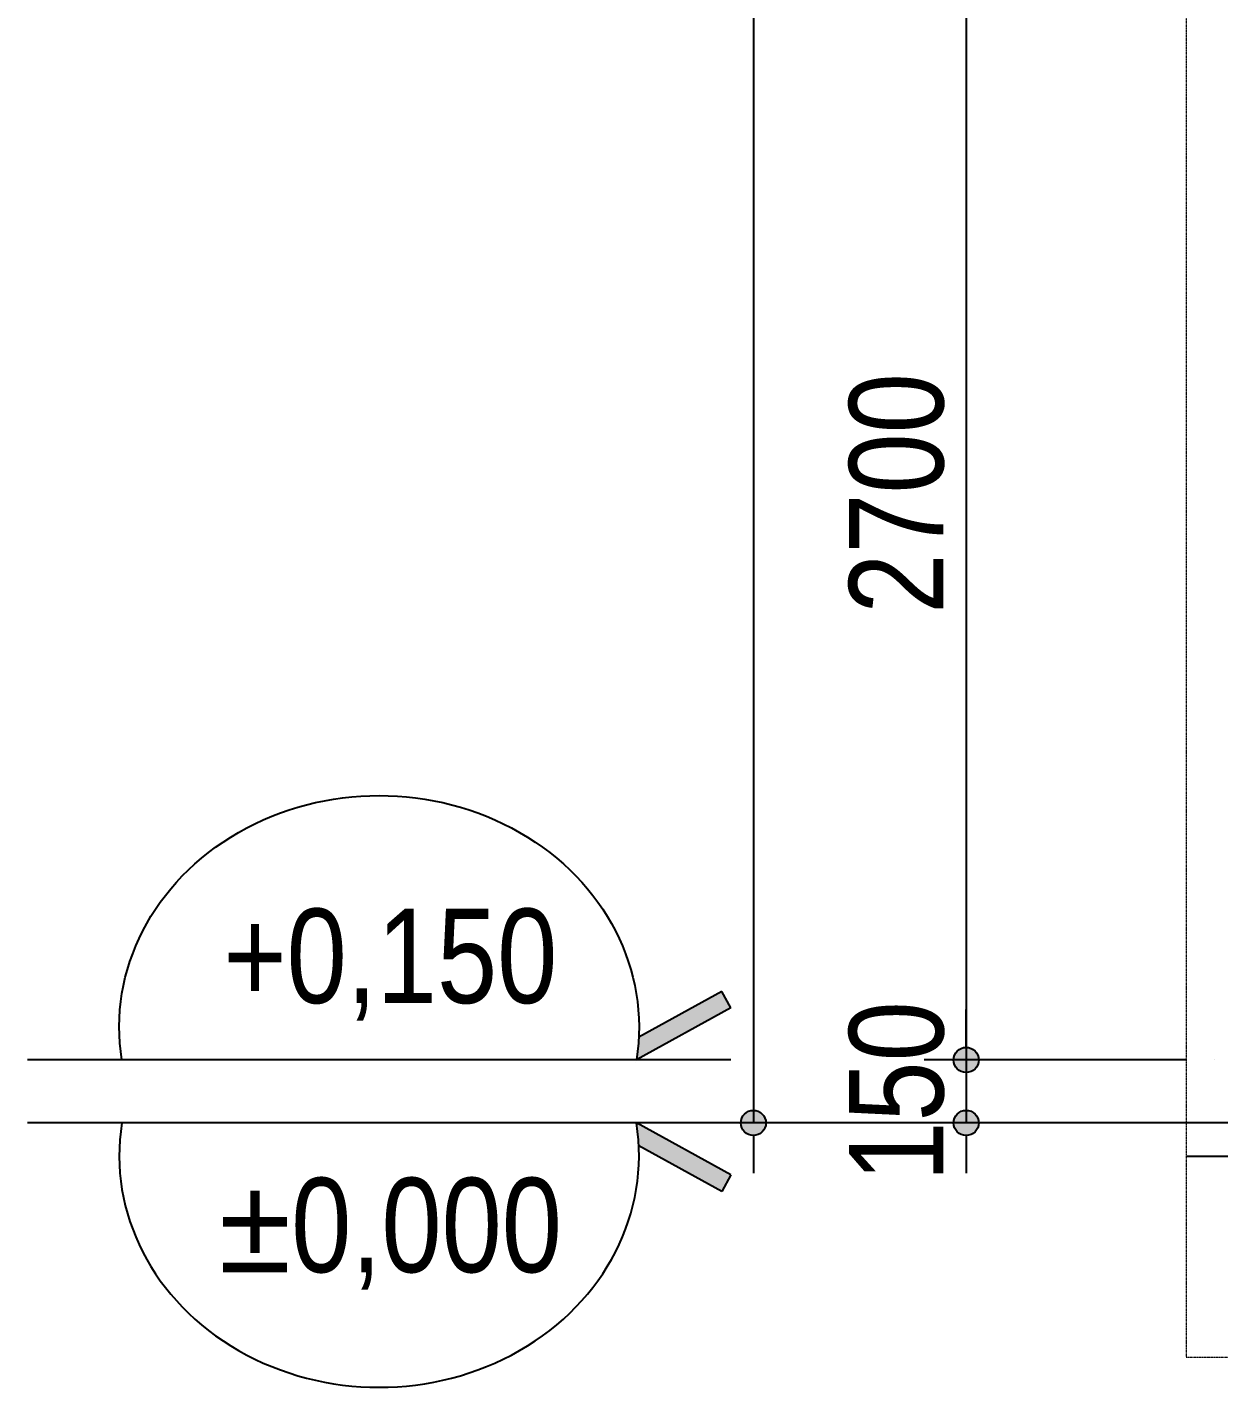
# Model space of a CAD drawing. Extents: x -79995 to 347433, y -157641 to 104789.
# Drawn here: x 65948 to 68786, y -95190 to -91920 of the extents above; entities that cross this region are included whole.
import ezdxf
from ezdxf.enums import TextEntityAlignment as Align

# ---------------------------------------------------------------- set-up
doc = ezdxf.new("R2010")
doc.units = 0
doc.linetypes.add('ACAD_ISO10W100', pattern=[18, 12, -3, 0, -3])
doc.layers.get('DEFPOINTS').update_dxf_attribs({"linetype": 'CONTINUOUS'})
for name, color, linetype in [('04', 4, 'CONTINUOUS'), ('DIM', 1, 'CONTINUOUS'), ('TAGS', 60, 'CONTINUOUS')]:
    doc.layers.add(name, color=color, linetype=linetype)
doc.layers.add('TRUC', color=24, linetype='CONTINUOUS', lineweight=0)
doc.styles.add('HEL-CONDENSE', font='')
doc.styles.get("Standard").update_dxf_attribs({"font": '', "height": 25})
doc.styles.add('VNI-HELVE-CONDENSEN', font='')
doc.styles.get('HEL-CONDENSE').set_extended_font_data('VNI-Helve-Condense')
doc.styles.get('Standard').set_extended_font_data('VNI-Helve-Condense')
doc.styles.get('VNI-HELVE-CONDENSEN').set_extended_font_data('VNI-Helve-Condense')
doc.dimstyles.get("Standard").update_dxf_attribs({"dimtxt": 0.18, "dimasz": 0.18, "dimexe": 0.18, "dimexo": 0.0625, "dimgap": 0.09, "dimtad": 0, "dimtih": 1, "dimtoh": 1, "dimdec": 4, "dimzin": 0, "dimdsep": 46, "dimtxsty": 'Standard', "dimcen": 0.09, "dimadec": 0, "dimazin": 0, "dimtfac": 1, "dimtdec": 4, "dimtofl": 0, "dimtmove": 0, "dimatfit": 3, "dimfxl": 1, "dimtolj": 1, "dimtzin": 0, "dimarcsym": 0})

# ---------------------------------------------------------------- blocks, each defined once
blk = doc.blocks.new('CAODO')
at = {"layer": 'TAGS', "linetype": 'Continuous'}
h = blk.add_hatch(color=256, dxfattribs=at)
edge = h.paths.add_edge_path()
edge.add_line((-906.9, 181.5), (-931, 137.7))
edge.add_line((-931, 137.7), (-681, 0))
edge.add_ellipse((0, 87.1), major_axis=(688, 0), ratio=0.890858, start_angle=182.4779, end_angle=188.1666, ccw=False)
edge.add_line((-687.4, 60.6), (-906.9, 181.5))
for p, q in [((-931, 137.7), (-906.9, 181.5)), ((-906.9, 181.5), (-687.4, 60.6)), ((-931, 137.7), (-681, 0)), ((-931, 0), (931, 0))]:
    blk.add_line(p, q, dxfattribs=at)
blk.add_ellipse((0, 87.1), major_axis=(688, 0), ratio=0.890858, start_param=-0.142534, end_param=3.284126, dxfattribs=at)
at = {"layer": 'TAGS', "linetype": 'Continuous', "style": 'VNI-HELVE-CONDENSEN'}
blk.add_attdef('0.000', text='', height=250, dxfattribs=at).set_placement((0.2, 232.3), align=Align.MIDDLE_CENTER)
blk = doc.blocks.new('D50')
at = {"layer": 'DIM'}
blk.add_hatch(color=256, dxfattribs=at).paths.add_polyline_path([(25, 0, 1), (-25, 0, 1)])
blk.add_line((25, 0), (100, 0), dxfattribs=at)
blk.add_circle((0, 0), 25, dxfattribs=at)
blk = doc.blocks.new('*D1039')
at = {"layer": 'DEFPOINTS', "color": 0, "transparency": 16777216}
for p in [(68709, -91680.7), (68184.5, -94380.7), (68709, -94380.7)]:
    blk.add_point(p, dxfattribs=at)
at = {"layer": 'DIM', "color": 1, "lineweight": -2, "transparency": 16777216}
for p, q in [((68709, -91680.7), (68084.5, -91680.7)), ((68184.5, -91681.9), (68184.5, -94379.5)), ((68709, -94380.7), (68084.5, -94380.7))]:
    blk.add_line(p, q, dxfattribs=at)
at = {"layer": 'DIM', "color": 1, "lineweight": -2, "transparency": 16777216, "xscale": 1.199999999999999, "yscale": 1.199999999999999, "zscale": 1.199999999999999}
for p, rotation in [((68184.5, -91680.7), 90), ((68184.5, -94380.7), 270)]:
    blk.add_blockref('D50', p, dxfattribs=dict(at, rotation=rotation))
at = {"layer": 'DIM', "color": 7, "transparency": 16777216, "insert": (68019.6, -93030.7), "char_height": 225, "attachment_point": 5, "rotation": 90, "style": 'HEL-CONDENSE'}
blk.add_mtext('\\A1;2700', dxfattribs=at)
blk = doc.blocks.new('*D1040')
at = {"layer": 'DEFPOINTS', "color": 0, "transparency": 16777216}
for p in [(68709, -94380.7), (68184.5, -94530.7), (68709, -94530.7)]:
    blk.add_point(p, dxfattribs=at)
at = {"layer": 'DIM', "color": 1, "lineweight": -2, "transparency": 16777216}
for p, q in [((68709, -94380.7), (68084.5, -94380.7)), ((68184.5, -94381.9), (68184.5, -94529.5)), ((68709, -94530.7), (68084.5, -94530.7))]:
    blk.add_line(p, q, dxfattribs=at)
at = {"layer": 'DIM', "color": 1, "lineweight": -2, "transparency": 16777216, "xscale": 1.199999999999999, "yscale": 1.199999999999999, "zscale": 1.199999999999999}
for p, rotation in [((68184.5, -94380.7), 90), ((68184.5, -94530.7), 270)]:
    blk.add_blockref('D50', p, dxfattribs=dict(at, rotation=rotation))
at = {"layer": 'DIM', "color": 7, "transparency": 16777216, "insert": (68019.6, -94455.7), "char_height": 225, "attachment_point": 5, "rotation": 90, "style": 'HEL-CONDENSE'}
blk.add_mtext('\\A1;150', dxfattribs=at)
blk = doc.blocks.new('*D1041')
at = {"layer": 'DEFPOINTS', "color": 0, "transparency": 16777216}
for p in [(68084.5, -81180.7), (67677.6, -94530.7), (68084.5, -94530.7)]:
    blk.add_point(p, dxfattribs=at)
at = {"layer": 'DIM', "color": 1, "lineweight": -2, "transparency": 16777216}
for p, q in [((68084.5, -81180.7), (67577.6, -81180.7)), ((67677.6, -81181.9), (67677.6, -94529.5)), ((68084.5, -94530.7), (67577.6, -94530.7))]:
    blk.add_line(p, q, dxfattribs=at)
at = {"layer": 'DIM', "color": 1, "lineweight": -2, "transparency": 16777216, "xscale": 1.199999999999999, "yscale": 1.199999999999999, "zscale": 1.199999999999999}
for p, rotation in [((67677.6, -81180.7), 90), ((67677.6, -94530.7), 270)]:
    blk.add_blockref('D50', p, dxfattribs=dict(at, rotation=rotation))
at = {"layer": 'DIM', "color": 7, "transparency": 16777216, "insert": (67512.7, -87686.9), "char_height": 225, "attachment_point": 5, "rotation": 90, "style": 'HEL-CONDENSE'}
blk.add_mtext('\\A1;13350', dxfattribs=at)

msp = doc.modelspace()

# ---------------------------------------------------------------- linework, layer by layer
at = {"layer": '04'}
for p, q in [((77628.751, -94530.733), (68709.007, -94530.733)), ((84728.751, -94610.733), (68709.007, -94610.733))]:
    msp.add_line(p, q, dxfattribs=at)
at = {"layer": 'TRUC', "linetype": 'ACAD_ISO10W100', "ltscale": 50}
msp.add_line((84828.751, -94380.733), (68709.007, -94380.733), dxfattribs=at)
at = {"layer": 'TRUC', "linetype": 'ACAD_ISO10W100', "ltscale": 0.2}
msp.add_lwpolyline([(89753.351, -80836.552), (68709.007, -80836.552), (68709.007, -95088.924), (89753.351, -95088.924)], close=True, dxfattribs=at)

# ---------------------------------------------------------------- block references
at = {"layer": 'TAGS', "linetype": 'Continuous'}
ref = msp.add_blockref('CAODO', (66785.84, -94380.733), dxfattribs=dict(at, xscale=-0.9000000001396984, yscale=0.9000000001396984, zscale=0.9))
ref.add_attrib('0.000', '+0,150', dxfattribs={"color": 7, "linetype": 'Continuous', "height": 225, "style": 'VNI-HELVE-CONDENSEN'}).set_placement((66812.672, -94132.635), align=Align.MIDDLE_CENTER)
ref = msp.add_blockref('CAODO', (66785.84, -94530.733), dxfattribs=dict(at, xscale=0.9000000001396984, yscale=0.9000000001396984, zscale=0.9, rotation=180))
ref.add_attrib('0.000', '±0,000', dxfattribs={"color": 7, "linetype": 'Continuous', "height": 225, "style": 'VNI-HELVE-CONDENSEN'}).set_placement((66812.672, -94774.031), align=Align.MIDDLE_CENTER)

# ---------------------------------------------------------------- dimensions: what is measured, and where the dimension line sits
at = {"layer": 'DIM'}
for base, p1, p2, override, picture, middle in [((67677.564, -94530.733), (68084.53, -81180.733), (68084.53, -94530.733), {"dimtxt": 225, "dimasz": 1.2, "dimexe": 100, "dimexo": 0, "dimgap": 50, "dimtad": 1, "dimtih": 0, "dimtoh": 0, "dimdec": 2, "dimzin": 13, "dimtxsty": 'HEL-CONDENSE', "dimblk": 'D50', "dimcen": 0, "dimclrd": 1, "dimclre": 1, "dimclrt": 7, "dimtdec": 2, "dimtofl": 1, "dimldrblk": 'D50', "dimtzin": 13}, '*D1041', (67677.564, -87686.881)), ((68184.53, -94530.733), (68709.007, -94380.733), (68709.007, -94530.733), {"dimtxt": 225, "dimasz": 1.2, "dimexe": 100, "dimexo": 0, "dimgap": 50, "dimtad": 1, "dimtih": 0, "dimtoh": 0, "dimdec": 2, "dimzin": 13, "dimtxsty": 'HEL-CONDENSE', "dimblk": 'D50', "dimcen": 0, "dimclrd": 1, "dimclre": 1, "dimclrt": 7, "dimtdec": 2, "dimtofl": 1, "dimtmove": 1, "dimldrblk": 'D50', "dimtzin": 13}, '*D1040', (68184.53, -94455.733))]:
    dim = msp.add_linear_dim(base=base, p1=p1, p2=p2, angle=90, dimstyle='Standard', override=override, dxfattribs=at)
    dim.commit()
    dim.dimension.update_dxf_attribs({"geometry": picture, "text_midpoint": middle, "dimtype": 160})
dim = msp.add_linear_dim(base=(68184.53, -94380.733), p1=(68709.007, -91680.733), p2=(68709.007, -94380.733), angle=90, dimstyle='Standard', override={"dimtxt": 225, "dimasz": 1.2, "dimexe": 100, "dimexo": 0, "dimgap": 50, "dimtad": 1, "dimtih": 0, "dimtoh": 0, "dimdec": 2, "dimzin": 13, "dimtxsty": 'HEL-CONDENSE', "dimblk": 'D50', "dimcen": 0, "dimclrd": 1, "dimclre": 1, "dimclrt": 7, "dimtdec": 2, "dimtofl": 1, "dimtmove": 1, "dimldrblk": 'D50', "dimtzin": 13}, dxfattribs=at)
dim.commit()
dim.dimension.update_dxf_attribs({"geometry": '*D1039', "text_midpoint": (68019.63, -93030.733)})

doc.saveas('drawing.dxf')
